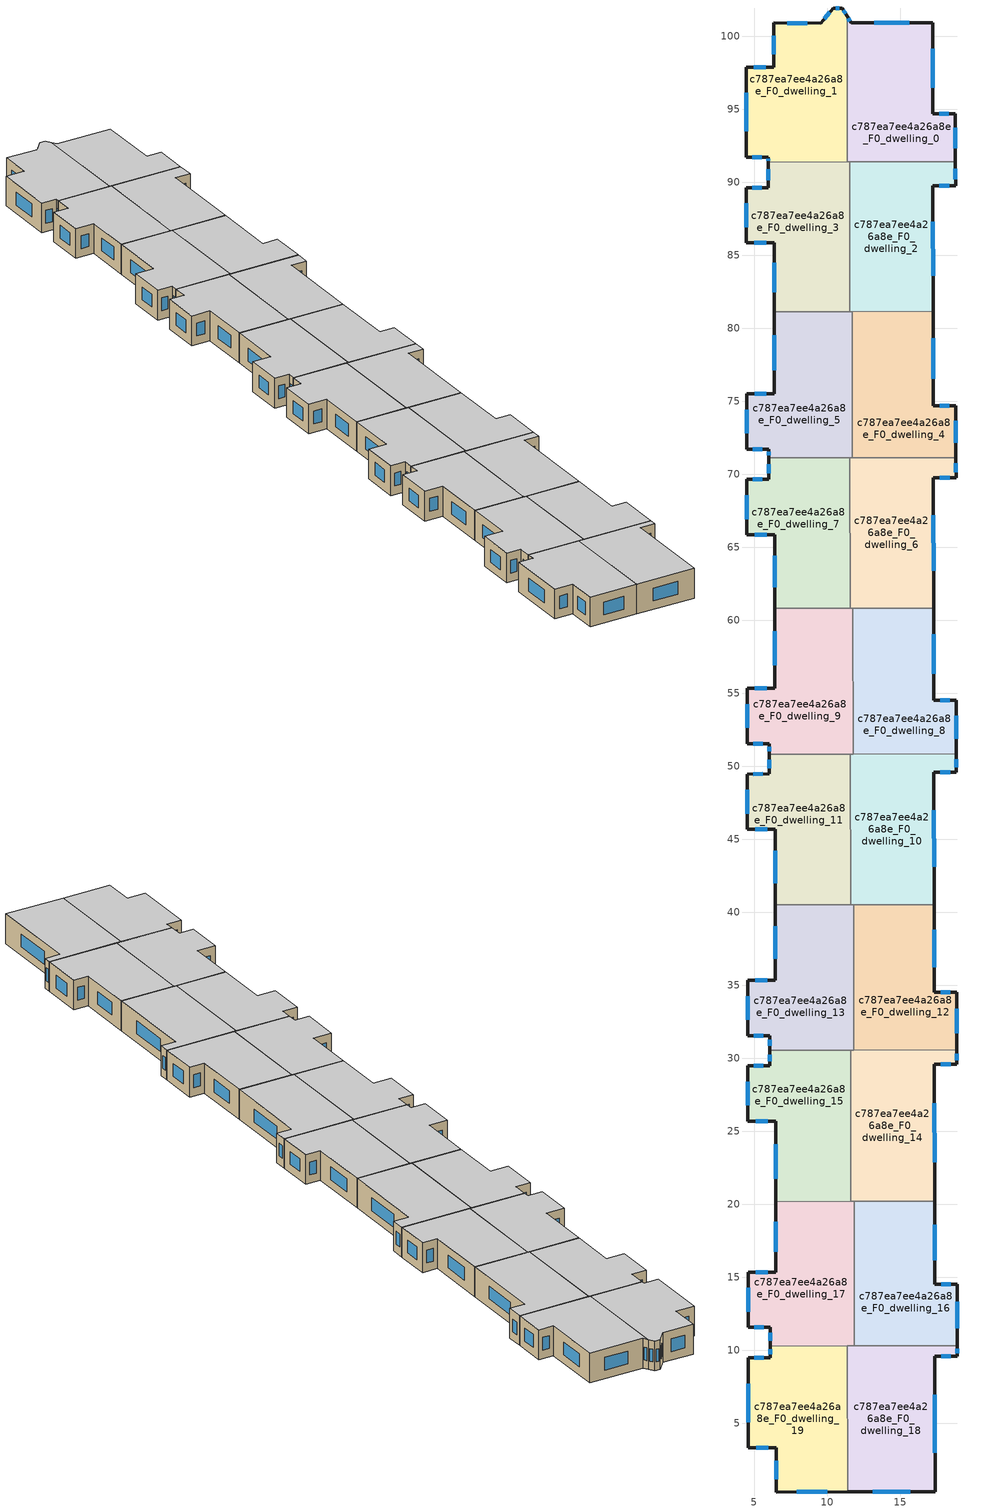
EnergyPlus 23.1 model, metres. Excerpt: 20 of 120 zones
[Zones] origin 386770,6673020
c787ea7ee4a26a8e_F0_dwelling_0
 floor ground (EU_floor_Construction): 17.23,100.93 17.24,94.68 18.79,94.68 18.8,91.4 11.39,91.39 11.37,101.36 11.64,100.92 z0
 wall outside (EU_wall_Construction): 18.8,91.4 18.79,94.68 17.24,94.68 17.23,100.93 11.64,100.92 11.37,101.36 z0:3
 wall to c787ea7ee4a26a8e_F0_dwelling_1 (EU_wall_Construction): 11.37,101.36 11.39,91.39 z0:3
 wall to c787ea7ee4a26a8e_F0_dwelling_2 (EU_wall_Construction): 11.54,91.39 18.8,91.4 z0:3
 wall to c787ea7ee4a26a8e_F0_dwelling_3 (EU_wall_Construction): 11.39,91.39 11.54,91.39 z0:3
 window (EU_Window_Construction): 17.24,96.47 17.24,99.14 / 18.35,94.68 17.69,94.68 / 18.8,92.34 18.79,93.74 / 11.56,101.04 11.45,101.24 / 15.63,100.93 13.24,100.92 z0.86:2.14
 ceiling to c787ea7ee4a26a8e_F1_dwelling_0 (EU_floor_Construction): 18.8,91.4 18.79,94.68 17.24,94.68 17.23,100.93 11.64,100.92 11.37,101.36 11.39,91.39 z3
c787ea7ee4a26a8e_F0_dwelling_1
 floor ground (EU_floor_Construction): 11.03,101.93 11.37,101.36 11.39,91.39 5.96,91.38 5.96,91.71 4.46,91.71 4.45,97.89 6.35,97.89 6.34,100.91 9.56,100.88 10.42,101.93 z0
 wall outside (EU_wall_Construction): 11.37,101.36 11.03,101.93 10.42,101.93 9.56,100.88 6.34,100.91 6.35,97.89 4.45,97.89 4.46,91.71 5.96,91.71 5.96,91.38 z0:3
 wall to c787ea7ee4a26a8e_F0_dwelling_3 (EU_wall_Construction): 5.96,91.38 11.39,91.39 z0:3
 window (EU_Window_Construction): 5.96,91.62 5.96,91.47 / 4.89,91.71 5.53,91.71 / 4.45,96.12 4.46,93.48 / 5.81,97.89 4.99,97.89 / 6.35,100.05 6.35,98.75 / 8.64,100.89 7.26,100.9 / 10.17,101.63 9.8,101.18 / 10.85,101.93 10.59,101.93 / 11.27,101.52 11.12,101.77 z0.86:2.14
 ceiling to c787ea7ee4a26a8e_F1_dwelling_1 (EU_floor_Construction): 11.39,91.39 11.37,101.36 11.03,101.93 10.42,101.93 9.56,100.88 6.34,100.91 6.35,97.89 4.45,97.89 4.46,91.71 5.96,91.71 5.96,91.38 z3
c787ea7ee4a26a8e_F0_dwelling_10
 floor ground (EU_floor_Construction): 18.86,50.83 18.87,49.58 17.32,49.57 17.33,40.51 11.61,40.5 11.59,50.82 11.78,50.82 z0
 wall outside (EU_wall_Construction): 17.33,40.51 17.32,49.57 18.87,49.58 18.86,50.83 z0:3
 wall to c787ea7ee4a26a8e_F0_dwelling_8 (EU_wall_Construction): 18.86,50.83 11.78,50.82 z0:3
 wall to c787ea7ee4a26a8e_F0_dwelling_11 (EU_wall_Construction): 11.59,50.82 11.61,40.5 z0:3
 wall to c787ea7ee4a26a8e_F0_dwelling_12 (EU_wall_Construction): 11.82,40.5 17.33,40.51 z0:3
 wall to c787ea7ee4a26a8e_F0_dwelling_9 (EU_wall_Construction): 11.78,50.82 11.59,50.82 z0:3
 wall to c787ea7ee4a26a8e_F0_dwelling_13 (EU_wall_Construction): 11.61,40.5 11.82,40.5 z0:3
 window (EU_Window_Construction): 18.87,49.93 18.87,50.47 / 17.76,49.57 18.42,49.57 / 17.33,43.1 17.32,46.98 z0.86:2.14
 ceiling to c787ea7ee4a26a8e_F1_dwelling_10 (EU_floor_Construction): 17.33,40.51 17.32,49.57 18.87,49.58 18.86,50.83 11.78,50.82 11.59,50.82 11.61,40.5 z3
c787ea7ee4a26a8e_F0_dwelling_11
 floor ground (EU_floor_Construction): 11.59,50.82 11.61,40.5 6.45,40.49 6.44,45.67 4.54,45.67 4.53,49.46 6.03,49.46 6.03,50.81 z0
 wall outside (EU_wall_Construction): 6.03,50.81 6.03,49.46 4.53,49.46 4.54,45.67 6.44,45.67 6.45,40.49 z0:3
 wall to c787ea7ee4a26a8e_F0_dwelling_9 (EU_wall_Construction): 11.59,50.82 6.03,50.81 z0:3
 wall to c787ea7ee4a26a8e_F0_dwelling_13 (EU_wall_Construction): 6.45,40.49 11.61,40.5 z0:3
 window (EU_Window_Construction): 4.53,48.38 4.54,46.75 / 5.6,49.46 4.96,49.46 / 6.03,50.43 6.03,49.85 / 6.44,44.19 6.44,41.97 / 5.08,45.67 5.89,45.67 z0.86:2.14
 ceiling to c787ea7ee4a26a8e_F1_dwelling_11 (EU_floor_Construction): 11.61,40.5 11.59,50.82 6.03,50.81 6.03,49.46 4.53,49.46 4.54,45.67 6.44,45.67 6.45,40.49 z3
c787ea7ee4a26a8e_F0_dwelling_12
 floor ground (EU_floor_Construction): 17.33,40.51 17.34,34.52 18.89,34.52 18.9,30.57 11.83,30.55 11.82,40.5 z0
 wall outside (EU_wall_Construction): 18.9,30.57 18.89,34.52 17.34,34.52 17.33,40.51 z0:3
 wall to c787ea7ee4a26a8e_F0_dwelling_13 (EU_wall_Construction): 11.82,40.5 11.83,30.55 z0:3
 wall to c787ea7ee4a26a8e_F0_dwelling_14 (EU_wall_Construction): 11.83,30.55 18.9,30.57 z0:3
 window (EU_Window_Construction): 18.45,34.52 17.78,34.52 / 18.9,31.7 18.89,33.39 / 17.34,36.23 17.33,38.8 z0.86:2.14
 ceiling to c787ea7ee4a26a8e_F1_dwelling_12 (EU_floor_Construction): 18.9,30.57 18.89,34.52 17.34,34.52 17.33,40.51 11.82,40.5 11.83,30.55 z3
c787ea7ee4a26a8e_F0_dwelling_13
 floor ground (EU_floor_Construction): 11.82,40.5 11.83,30.55 6.06,30.54 6.06,31.55 4.56,31.55 4.55,35.33 6.45,35.34 6.45,40.49 z0
 wall outside (EU_wall_Construction): 6.45,40.49 6.45,35.34 4.55,35.33 4.56,31.55 6.06,31.55 6.06,30.54 z0:3
 wall to c787ea7ee4a26a8e_F0_dwelling_15 (EU_wall_Construction): 6.06,30.54 11.61,30.55 z0:3
 wall to c787ea7ee4a26a8e_F0_dwelling_14 (EU_wall_Construction): 11.61,30.55 11.83,30.55 z0:3
 window (EU_Window_Construction): 6.06,31.26 6.06,30.83 / 4.99,31.55 5.63,31.55 / 4.56,34.25 4.56,32.63 / 5.91,35.34 5.1,35.34 / 6.45,39.02 6.45,36.81 z0.86:2.14
 ceiling to c787ea7ee4a26a8e_F1_dwelling_13 (EU_floor_Construction): 11.83,30.55 11.82,40.5 6.45,40.49 6.45,35.34 4.55,35.33 4.56,31.55 6.06,31.55 6.06,30.54 z3
c787ea7ee4a26a8e_F0_dwelling_14
 floor ground (EU_floor_Construction): 18.9,30.57 18.9,29.58 17.35,29.58 17.37,20.2 11.63,20.18 11.61,30.55 z0
 wall outside (EU_wall_Construction): 17.37,20.2 17.35,29.58 18.9,29.58 18.9,30.57 z0:3
 wall to c787ea7ee4a26a8e_F0_dwelling_15 (EU_wall_Construction): 11.61,30.55 11.63,20.18 z0:3
 wall to c787ea7ee4a26a8e_F0_dwelling_16 (EU_wall_Construction): 11.86,20.19 17.37,20.2 z0:3
 wall to c787ea7ee4a26a8e_F0_dwelling_17 (EU_wall_Construction): 11.63,20.18 11.86,20.19 z0:3
 window (EU_Window_Construction): 17.79,29.58 18.46,29.58 / 17.36,22.88 17.36,26.9 / 18.9,29.86 18.9,30.28 z0.86:2.14
 ceiling to c787ea7ee4a26a8e_F1_dwelling_14 (EU_floor_Construction): 17.37,20.2 17.35,29.58 18.9,29.58 18.9,30.57 11.61,30.55 11.63,20.18 z3
c787ea7ee4a26a8e_F0_dwelling_15
 floor ground (EU_floor_Construction): 11.61,30.55 11.63,20.18 6.48,20.18 6.47,25.68 4.57,25.68 4.56,29.47 6.06,29.47 6.06,30.54 z0
 wall outside (EU_wall_Construction): 6.06,30.54 6.06,29.47 4.56,29.47 4.57,25.68 6.47,25.68 6.48,20.18 z0:3
 wall to c787ea7ee4a26a8e_F0_dwelling_17 (EU_wall_Construction): 6.48,20.18 11.63,20.18 z0:3
 window (EU_Window_Construction): 4.57,28.38 4.57,26.76 / 5.64,29.47 4.99,29.47 / 6.06,30.24 6.06,29.78 / 6.47,24.11 6.48,21.75 / 5.11,25.68 5.93,25.68 z0.86:2.14
 ceiling to c787ea7ee4a26a8e_F1_dwelling_15 (EU_floor_Construction): 11.63,20.18 11.61,30.55 6.06,30.54 6.06,29.47 4.56,29.47 4.57,25.68 6.47,25.68 6.48,20.18 z3
c787ea7ee4a26a8e_F0_dwelling_16
 floor ground (EU_floor_Construction): 17.37,20.2 17.38,14.52 18.92,14.52 18.93,10.3 11.88,10.29 11.86,20.19 z0
 wall outside (EU_wall_Construction): 18.93,10.3 18.92,14.52 17.38,14.52 17.37,20.2 z0:3
 wall to c787ea7ee4a26a8e_F0_dwelling_17 (EU_wall_Construction): 11.86,20.19 11.88,10.29 z0:3
 wall to c787ea7ee4a26a8e_F0_dwelling_18 (EU_wall_Construction): 11.88,10.29 18.93,10.3 z0:3
 window (EU_Window_Construction): 18.48,14.52 17.82,14.52 / 18.93,11.51 18.93,13.32 / 17.37,16.14 17.37,18.57 z0.86:2.14
 ceiling to c787ea7ee4a26a8e_F1_dwelling_16 (EU_floor_Construction): 18.93,10.3 18.92,14.52 17.38,14.52 17.37,20.2 11.86,20.19 11.88,10.29 z3
c787ea7ee4a26a8e_F0_dwelling_17
 floor ground (EU_floor_Construction): 11.86,20.19 11.88,10.29 6.09,10.28 6.09,11.55 4.59,11.55 4.59,15.34 6.49,15.34 6.48,20.18 z0
 wall outside (EU_wall_Construction): 6.48,20.18 6.49,15.34 4.59,15.34 4.59,11.55 6.09,11.55 6.09,10.28 z0:3
 wall to c787ea7ee4a26a8e_F0_dwelling_19 (EU_wall_Construction): 6.09,10.28 11.39,10.29 z0:3
 wall to c787ea7ee4a26a8e_F0_dwelling_18 (EU_wall_Construction): 11.39,10.29 11.88,10.29 z0:3
 window (EU_Window_Construction): 6.09,11.19 6.09,10.64 / 5.02,11.55 5.66,11.55 / 4.59,14.26 4.59,12.63 / 5.94,15.34 5.13,15.34 / 6.48,18.8 6.48,16.72 z0.86:2.14
 ceiling to c787ea7ee4a26a8e_F1_dwelling_17 (EU_floor_Construction): 11.88,10.29 11.86,20.19 6.48,20.18 6.49,15.34 4.59,15.34 4.59,11.55 6.09,11.55 6.09,10.28 z3
c787ea7ee4a26a8e_F0_dwelling_18
 floor ground (EU_floor_Construction): 18.93,10.3 18.93,9.58 17.38,9.58 17.4,0.29 11.41,0.29 11.39,10.29 z0
 wall outside (EU_wall_Construction): 11.41,0.29 17.4,0.29 17.38,9.58 18.93,9.58 18.93,10.3 z0:3
 wall to c787ea7ee4a26a8e_F0_dwelling_19 (EU_wall_Construction): 11.39,10.29 11.41,0.29 z0:3
 window (EU_Window_Construction): 17.83,9.58 18.49,9.58 / 17.39,2.95 17.39,6.93 / 13.12,0.29 15.69,0.29 / 18.93,9.79 18.93,10.09 z0.86:2.14
 ceiling to c787ea7ee4a26a8e_F1_dwelling_18 (EU_floor_Construction): 17.4,0.29 17.38,9.58 18.93,9.58 18.93,10.3 11.39,10.29 11.41,0.29 z3
c787ea7ee4a26a8e_F0_dwelling_19
 floor ground (EU_floor_Construction): 11.39,10.29 11.41,0.29 6.51,0.28 6.51,3.3 4.61,3.29 4.6,9.47 6.1,9.47 6.09,10.28 z0
 wall outside (EU_wall_Construction): 6.09,10.28 6.1,9.47 4.6,9.47 4.61,3.29 6.51,3.3 6.51,0.28 11.41,0.29 z0:3
 window (EU_Window_Construction): 4.6,7.71 4.6,5.06 / 5.67,9.47 5.03,9.47 / 6.1,10.05 6.1,9.7 / 7.91,0.28 10.01,0.28 / 6.51,2.43 6.51,1.14 / 5.15,3.29 5.96,3.3 z0.86:2.14
 ceiling to c787ea7ee4a26a8e_F1_dwelling_19 (EU_floor_Construction): 11.41,0.29 11.39,10.29 6.09,10.28 6.1,9.47 4.6,9.47 4.61,3.29 6.51,3.3 6.51,0.28 z3
c787ea7ee4a26a8e_F0_dwelling_2
 floor ground (EU_floor_Construction): 18.8,91.4 18.8,89.74 17.25,89.74 17.27,81.15 11.56,81.14 11.54,91.39 z0
 wall outside (EU_wall_Construction): 17.27,81.15 17.25,89.74 18.8,89.74 18.8,91.4 z0:3
 wall to c787ea7ee4a26a8e_F0_dwelling_3 (EU_wall_Construction): 11.54,91.39 11.56,81.14 z0:3
 wall to c787ea7ee4a26a8e_F0_dwelling_4 (EU_wall_Construction): 11.73,81.14 17.27,81.15 z0:3
 wall to c787ea7ee4a26a8e_F0_dwelling_5 (EU_wall_Construction): 11.56,81.14 11.73,81.14 z0:3
 window (EU_Window_Construction): 17.69,89.74 18.36,89.74 / 17.26,83.6 17.26,87.29 / 18.8,90.22 18.8,90.93 z0.86:2.14
 ceiling to c787ea7ee4a26a8e_F1_dwelling_2 (EU_floor_Construction): 17.27,81.15 17.25,89.74 18.8,89.74 18.8,91.4 11.54,91.39 11.56,81.14 z3
c787ea7ee4a26a8e_F0_dwelling_3
 floor ground (EU_floor_Construction): 11.54,91.39 11.56,81.14 6.38,81.13 6.37,85.84 4.47,85.84 4.46,89.63 5.96,89.63 5.96,91.38 z0
 wall outside (EU_wall_Construction): 5.96,91.38 5.96,89.63 4.46,89.63 4.47,85.84 6.37,85.84 6.38,81.13 z0:3
 wall to c787ea7ee4a26a8e_F0_dwelling_5 (EU_wall_Construction): 6.38,81.13 11.56,81.14 z0:3
 window (EU_Window_Construction): 4.47,88.55 4.47,86.92 / 5.54,89.63 4.89,89.63 / 5.96,90.88 5.96,90.13 / 6.37,84.5 6.38,82.48 / 5.01,85.84 5.83,85.84 z0.86:2.14
 ceiling to c787ea7ee4a26a8e_F1_dwelling_3 (EU_floor_Construction): 11.56,81.14 11.54,91.39 5.96,91.38 5.96,89.63 4.46,89.63 4.47,85.84 6.37,85.84 6.38,81.13 z3
c787ea7ee4a26a8e_F0_dwelling_4
 floor ground (EU_floor_Construction): 17.27,81.15 17.28,74.69 18.83,74.69 18.83,71.13 11.74,71.12 11.72,81.14 z0
 wall outside (EU_wall_Construction): 18.83,71.13 18.83,74.69 17.28,74.69 17.27,81.15 z0:3
 wall to c787ea7ee4a26a8e_F0_dwelling_5 (EU_wall_Construction): 11.72,81.14 11.74,71.12 z0:3
 wall to c787ea7ee4a26a8e_F0_dwelling_6 (EU_wall_Construction): 11.74,71.12 18.83,71.13 z0:3
 window (EU_Window_Construction): 17.27,76.53 17.27,79.3 / 18.38,74.69 17.72,74.69 / 18.83,72.15 18.83,73.67 z0.86:2.14
 ceiling to c787ea7ee4a26a8e_F1_dwelling_4 (EU_floor_Construction): 18.83,71.13 18.83,74.69 17.28,74.69 17.27,81.15 11.72,81.14 11.74,71.12 z3
c787ea7ee4a26a8e_F0_dwelling_5
 floor ground (EU_floor_Construction): 11.72,81.14 11.74,71.12 5.99,71.11 5.99,71.72 4.49,71.71 4.49,75.5 6.39,75.51 6.38,81.13 z0
 wall outside (EU_wall_Construction): 6.38,81.13 6.39,75.51 4.49,75.5 4.49,71.71 5.99,71.72 5.99,71.11 z0:3
 wall to c787ea7ee4a26a8e_F0_dwelling_7 (EU_wall_Construction): 5.99,71.11 11.56,71.12 z0:3
 wall to c787ea7ee4a26a8e_F0_dwelling_6 (EU_wall_Construction): 11.56,71.12 11.74,71.12 z0:3
 window (EU_Window_Construction): 4.92,71.72 5.57,71.72 / 4.49,74.42 4.49,72.8 / 5.84,75.51 5.03,75.51 / 6.38,79.52 6.38,77.11 / 5.99,71.54 5.99,71.28 z0.86:2.14
 ceiling to c787ea7ee4a26a8e_F1_dwelling_5 (EU_floor_Construction): 11.74,71.12 11.72,81.14 6.38,81.13 6.39,75.51 4.49,75.5 4.49,71.71 5.99,71.72 5.99,71.11 z3
c787ea7ee4a26a8e_F0_dwelling_6
 floor ground (EU_floor_Construction): 18.83,71.13 18.83,69.75 17.28,69.75 17.3,60.83 11.58,60.82 11.56,71.12 z0
 wall outside (EU_wall_Construction): 17.3,60.83 17.28,69.75 18.83,69.75 18.83,71.13 z0:3
 wall to c787ea7ee4a26a8e_F0_dwelling_7 (EU_wall_Construction): 11.56,71.12 11.58,60.82 z0:3
 wall to c787ea7ee4a26a8e_F0_dwelling_8 (EU_wall_Construction): 11.76,60.82 17.3,60.83 z0:3
 wall to c787ea7ee4a26a8e_F0_dwelling_9 (EU_wall_Construction): 11.58,60.82 11.76,60.82 z0:3
 window (EU_Window_Construction): 17.73,69.75 18.39,69.75 / 17.29,63.38 17.29,67.2 / 18.83,70.14 18.83,70.74 z0.86:2.14
 ceiling to c787ea7ee4a26a8e_F1_dwelling_6 (EU_floor_Construction): 17.3,60.83 17.28,69.75 18.83,69.75 18.83,71.13 11.56,71.12 11.58,60.82 z3
c787ea7ee4a26a8e_F0_dwelling_7
 floor ground (EU_floor_Construction): 11.56,71.12 11.58,60.82 6.41,60.81 6.4,65.85 4.5,65.85 4.5,69.64 6,69.64 5.99,71.11 z0
 wall outside (EU_wall_Construction): 5.99,71.11 6,69.64 4.5,69.64 4.5,65.85 6.4,65.85 6.41,60.81 z0:3
 wall to c787ea7ee4a26a8e_F0_dwelling_9 (EU_wall_Construction): 6.41,60.81 11.58,60.82 z0:3
 window (EU_Window_Construction): 4.5,68.55 4.5,66.93 / 5.57,69.64 4.93,69.64 / 6,70.69 6,70.06 / 6.41,64.41 6.41,62.25 / 5.05,65.85 5.86,65.85 z0.86:2.14
 ceiling to c787ea7ee4a26a8e_F1_dwelling_7 (EU_floor_Construction): 11.58,60.82 11.56,71.12 5.99,71.11 6,69.64 4.5,69.64 4.5,65.85 6.4,65.85 6.41,60.81 z3
c787ea7ee4a26a8e_F0_dwelling_8
 floor ground (EU_floor_Construction): 17.3,60.83 17.31,54.51 18.86,54.51 18.86,50.83 11.78,50.82 11.77,60.82 z0
 wall outside (EU_wall_Construction): 18.86,50.83 18.86,54.51 17.31,54.51 17.3,60.83 z0:3
 wall to c787ea7ee4a26a8e_F0_dwelling_9 (EU_wall_Construction): 11.77,60.82 11.78,50.82 z0:3
 window (EU_Window_Construction): 18.42,54.51 17.75,54.51 / 18.86,51.89 18.86,53.46 / 17.31,56.32 17.3,59.02 z0.86:2.14
 ceiling to c787ea7ee4a26a8e_F1_dwelling_8 (EU_floor_Construction): 18.86,50.83 18.86,54.51 17.31,54.51 17.3,60.83 11.77,60.82 11.78,50.82 z3
c787ea7ee4a26a8e_F0_dwelling_9
 floor ground (EU_floor_Construction): 11.77,60.82 11.78,50.82 6.03,50.81 6.03,51.54 4.53,51.54 4.52,55.33 6.42,55.33 6.41,60.81 z0
 wall outside (EU_wall_Construction): 6.41,60.81 6.42,55.33 4.52,55.33 4.53,51.54 6.03,51.54 6.03,50.81 z0:3
 window (EU_Window_Construction): 6.03,51.33 6.03,51.02 / 4.96,51.54 5.6,51.54 / 4.52,54.25 4.53,52.62 / 5.88,55.33 5.06,55.33 / 6.41,59.25 6.42,56.9 z0.86:2.14
 ceiling to c787ea7ee4a26a8e_F1_dwelling_9 (EU_floor_Construction): 11.78,50.82 11.77,60.82 6.41,60.81 6.42,55.33 4.52,55.33 4.53,51.54 6.03,51.54 6.03,50.81 z3
[Building]
EU S2 Campaign: North Axis=0; Terrain=City; Solar Distribution=FullExterior
[Site:Location]
Helsinki-Vantaa.AP: Latitude=60.317; Longitude=24.963; Time Zone=2; Elevation=54.6
[SizingPeriod:WeatherFileDays]
AnnualSizingPeriod: Begin Month=1; Begin Day of Month=1; End Month=12; End Day of Month=31; Day of Week for Start Day=Monday; Use Weather File Daylight Saving Period=No; Use Weather File Rain and Snow Indicators=No
[MATERIAL]
EU_InternalMass_Material: Roughness=MediumRough; Thickness=0.1; Conductivity=1; Density=1800; Specific Heat=900; Thermal Absorptance=0.9; Solar Absorptance=0.7; Visible Absorptance=0.7
[MATERIAL:NOMASS] Roughness=MediumRough; Thermal Absorptance=0.9; Solar Absorptance=0.7; Visible Absorptance=0.7
Name | Thermal Resistance
EU_wall_NoMass | 2.29768
EU_floor_NoMass | 2.06791
[WINDOWMATERIAL:SIMPLEGLAZINGSYSTEM]
EU_Window_SimpleGlazing: UFactor=2.12775; Solar Heat Gain Coefficient=0.7; Visible Transmittance=0.7
[CONSTRUCTION]
EU_wall_Construction: EU_wall_NoMass
EU_floor_Construction: EU_floor_NoMass
EU_Window_Construction: EU_Window_SimpleGlazing
EU_InternalMass_Construction: EU_InternalMass_Material
[ZONE] Type=1; Multiplier=1; Ceiling Height=autocalculate; Floor Area=autocalculate; Part of Total Floor Area=Yes
Name | Volume
c787ea7ee4a26a8e_F0_dwelling_0; c787ea7ee4a26a8e_F0_dwelling_18; c787ea7ee4a26a8e_F0_dwelling_5 | 183.059
c787ea7ee4a26a8e_F0_dwelling_1 | 183.047
c787ea7ee4a26a8e_F0_dwelling_10 | 183.073
c787ea7ee4a26a8e_F0_dwelling_11 | 183.042
c787ea7ee4a26a8e_F0_dwelling_12 | 183.049
c787ea7ee4a26a8e_F0_dwelling_13 | 183.056
c787ea7ee4a26a8e_F0_dwelling_14 | 183.06
c787ea7ee4a26a8e_F0_dwelling_15 | 183.078
c787ea7ee4a26a8e_F0_dwelling_16 | 183.072
c787ea7ee4a26a8e_F0_dwelling_17; c787ea7ee4a26a8e_F0_dwelling_6; c787ea7ee4a26a8e_F0_dwelling_7 | 183.051
c787ea7ee4a26a8e_F0_dwelling_19 | 183.057
c787ea7ee4a26a8e_F0_dwelling_2 | 183.034
c787ea7ee4a26a8e_F0_dwelling_3 | 183.075
c787ea7ee4a26a8e_F0_dwelling_4 | 183.066
c787ea7ee4a26a8e_F0_dwelling_8 | 183.086
c787ea7ee4a26a8e_F0_dwelling_9 | 183.045
[INTERNALMASS] Construction=EU_InternalMass_Construction
Name | Zone or ZoneList | Surface Area
c787ea7ee4a26a8e_F0_dwelling_0_EU_InternalMass | c787ea7ee4a26a8e_F0_dwelling_0 | 61.02
c787ea7ee4a26a8e_F0_dwelling_1_EU_InternalMass | c787ea7ee4a26a8e_F0_dwelling_1 | 61.0171
c787ea7ee4a26a8e_F0_dwelling_2_EU_InternalMass | c787ea7ee4a26a8e_F0_dwelling_2 | 61.0112
c787ea7ee4a26a8e_F0_dwelling_3_EU_InternalMass | c787ea7ee4a26a8e_F0_dwelling_3 | 61.0241
c787ea7ee4a26a8e_F0_dwelling_4_EU_InternalMass | c787ea7ee4a26a8e_F0_dwelling_4 | 61.0234
c787ea7ee4a26a8e_F0_dwelling_5_EU_InternalMass | c787ea7ee4a26a8e_F0_dwelling_5 | 61.0189
c787ea7ee4a26a8e_F0_dwelling_6_EU_InternalMass | c787ea7ee4a26a8e_F0_dwelling_6 | 61.0182
c787ea7ee4a26a8e_F0_dwelling_7_EU_InternalMass | c787ea7ee4a26a8e_F0_dwelling_7 | 61.0166
c787ea7ee4a26a8e_F0_dwelling_8_EU_InternalMass | c787ea7ee4a26a8e_F0_dwelling_8 | 61.0287
c787ea7ee4a26a8e_F0_dwelling_9_EU_InternalMass | c787ea7ee4a26a8e_F0_dwelling_9 | 61.0157
c787ea7ee4a26a8e_F0_dwelling_10_EU_InternalMass | c787ea7ee4a26a8e_F0_dwelling_10 | 61.0269
c787ea7ee4a26a8e_F0_dwelling_11_EU_InternalMass | c787ea7ee4a26a8e_F0_dwelling_11 | 61.0147
c787ea7ee4a26a8e_F0_dwelling_12_EU_InternalMass | c787ea7ee4a26a8e_F0_dwelling_12 | 61.0157
c787ea7ee4a26a8e_F0_dwelling_13_EU_InternalMass | c787ea7ee4a26a8e_F0_dwelling_13 | 61.0181
c787ea7ee4a26a8e_F0_dwelling_14_EU_InternalMass | c787ea7ee4a26a8e_F0_dwelling_14 | 61.0177
c787ea7ee4a26a8e_F0_dwelling_15_EU_InternalMass | c787ea7ee4a26a8e_F0_dwelling_15 | 61.0261
c787ea7ee4a26a8e_F0_dwelling_16_EU_InternalMass | c787ea7ee4a26a8e_F0_dwelling_16 | 61.0246
c787ea7ee4a26a8e_F0_dwelling_17_EU_InternalMass | c787ea7ee4a26a8e_F0_dwelling_17 | 61.0175
c787ea7ee4a26a8e_F0_dwelling_18_EU_InternalMass | c787ea7ee4a26a8e_F0_dwelling_18 | 61.0214
c787ea7ee4a26a8e_F0_dwelling_19_EU_InternalMass | c787ea7ee4a26a8e_F0_dwelling_19 | 61.0203
[OTHEREQUIPMENT] Fuel Type=Electricity; Design Level Calculation Method=Watts/Area; Power per Zone Floor Area=1; Fraction Latent=0; Fraction Radiant=0; Fraction Lost=0; Carbon Dioxide Generation Rate=0; EndUse Subcategory=EU_Step8_InternalGains
Name | Zone or ZoneList or Space or SpaceList | Schedule
EU_Step8_InternalGain_c787ea7ee4a26a8e_F0_dwelling_0_f000 | c787ea7ee4a26a8e_F0_dwelling_0 | EU_Step8_GainSchedule_c787ea7ee4a26a8e_F0_dwelling_0_f000
EU_Step8_InternalGain_c787ea7ee4a26a8e_F0_dwelling_1_f000 | c787ea7ee4a26a8e_F0_dwelling_1 | EU_Step8_GainSchedule_c787ea7ee4a26a8e_F0_dwelling_1_f000
EU_Step8_InternalGain_c787ea7ee4a26a8e_F0_dwelling_2_f000 | c787ea7ee4a26a8e_F0_dwelling_2 | EU_Step8_GainSchedule_c787ea7ee4a26a8e_F0_dwelling_2_f000
EU_Step8_InternalGain_c787ea7ee4a26a8e_F0_dwelling_3_f000 | c787ea7ee4a26a8e_F0_dwelling_3 | EU_Step8_GainSchedule_c787ea7ee4a26a8e_F0_dwelling_3_f000
EU_Step8_InternalGain_c787ea7ee4a26a8e_F0_dwelling_4_f000 | c787ea7ee4a26a8e_F0_dwelling_4 | EU_Step8_GainSchedule_c787ea7ee4a26a8e_F0_dwelling_4_f000
EU_Step8_InternalGain_c787ea7ee4a26a8e_F0_dwelling_5_f000 | c787ea7ee4a26a8e_F0_dwelling_5 | EU_Step8_GainSchedule_c787ea7ee4a26a8e_F0_dwelling_5_f000
EU_Step8_InternalGain_c787ea7ee4a26a8e_F0_dwelling_6_f000 | c787ea7ee4a26a8e_F0_dwelling_6 | EU_Step8_GainSchedule_c787ea7ee4a26a8e_F0_dwelling_6_f000
EU_Step8_InternalGain_c787ea7ee4a26a8e_F0_dwelling_7_f000 | c787ea7ee4a26a8e_F0_dwelling_7 | EU_Step8_GainSchedule_c787ea7ee4a26a8e_F0_dwelling_7_f000
EU_Step8_InternalGain_c787ea7ee4a26a8e_F0_dwelling_8_f000 | c787ea7ee4a26a8e_F0_dwelling_8 | EU_Step8_GainSchedule_c787ea7ee4a26a8e_F0_dwelling_8_f000
EU_Step8_InternalGain_c787ea7ee4a26a8e_F0_dwelling_9_f000 | c787ea7ee4a26a8e_F0_dwelling_9 | EU_Step8_GainSchedule_c787ea7ee4a26a8e_F0_dwelling_9_f000
EU_Step8_InternalGain_c787ea7ee4a26a8e_F0_dwelling_10_f000 | c787ea7ee4a26a8e_F0_dwelling_10 | EU_Step8_GainSchedule_c787ea7ee4a26a8e_F0_dwelling_10_f000
EU_Step8_InternalGain_c787ea7ee4a26a8e_F0_dwelling_11_f000 | c787ea7ee4a26a8e_F0_dwelling_11 | EU_Step8_GainSchedule_c787ea7ee4a26a8e_F0_dwelling_11_f000
EU_Step8_InternalGain_c787ea7ee4a26a8e_F0_dwelling_12_f000 | c787ea7ee4a26a8e_F0_dwelling_12 | EU_Step8_GainSchedule_c787ea7ee4a26a8e_F0_dwelling_12_f000
EU_Step8_InternalGain_c787ea7ee4a26a8e_F0_dwelling_13_f000 | c787ea7ee4a26a8e_F0_dwelling_13 | EU_Step8_GainSchedule_c787ea7ee4a26a8e_F0_dwelling_13_f000
EU_Step8_InternalGain_c787ea7ee4a26a8e_F0_dwelling_14_f000 | c787ea7ee4a26a8e_F0_dwelling_14 | EU_Step8_GainSchedule_c787ea7ee4a26a8e_F0_dwelling_14_f000
EU_Step8_InternalGain_c787ea7ee4a26a8e_F0_dwelling_15_f000 | c787ea7ee4a26a8e_F0_dwelling_15 | EU_Step8_GainSchedule_c787ea7ee4a26a8e_F0_dwelling_15_f000
EU_Step8_InternalGain_c787ea7ee4a26a8e_F0_dwelling_16_f000 | c787ea7ee4a26a8e_F0_dwelling_16 | EU_Step8_GainSchedule_c787ea7ee4a26a8e_F0_dwelling_16_f000
EU_Step8_InternalGain_c787ea7ee4a26a8e_F0_dwelling_17_f000 | c787ea7ee4a26a8e_F0_dwelling_17 | EU_Step8_GainSchedule_c787ea7ee4a26a8e_F0_dwelling_17_f000
EU_Step8_InternalGain_c787ea7ee4a26a8e_F0_dwelling_18_f000 | c787ea7ee4a26a8e_F0_dwelling_18 | EU_Step8_GainSchedule_c787ea7ee4a26a8e_F0_dwelling_18_f000
EU_Step8_InternalGain_c787ea7ee4a26a8e_F0_dwelling_19_f000 | c787ea7ee4a26a8e_F0_dwelling_19 | EU_Step8_GainSchedule_c787ea7ee4a26a8e_F0_dwelling_19_f000
[ZONEVENTILATION:DESIGNFLOWRATE] Schedule=EU_AlwaysOn; Design Flow Rate Calculation Method=AirChanges/Hour; Air Changes per Hour=0.580295; Ventilation Type=Natural; Fan Pressure Rise=0; Fan Total Efficiency=1; Constant Term Coefficient=1; Temperature Term Coefficient=0; Velocity Term Coefficient=0; Velocity Squared Term Coefficient=0; Minimum Indoor Temperature=-100; Maximum Indoor Temperature=100; Delta Temperature=-100; Minimum Outdoor Temperature=-100; Maximum Outdoor Temperature=100; Maximum Wind Speed=40
Name | Zone or ZoneList or Space or SpaceList
EU_ConstantAir_c787ea7ee4a26a8e_F0_dwelling_0 | c787ea7ee4a26a8e_F0_dwelling_0
EU_ConstantAir_c787ea7ee4a26a8e_F0_dwelling_1 | c787ea7ee4a26a8e_F0_dwelling_1
EU_ConstantAir_c787ea7ee4a26a8e_F0_dwelling_2 | c787ea7ee4a26a8e_F0_dwelling_2
EU_ConstantAir_c787ea7ee4a26a8e_F0_dwelling_3 | c787ea7ee4a26a8e_F0_dwelling_3
EU_ConstantAir_c787ea7ee4a26a8e_F0_dwelling_4 | c787ea7ee4a26a8e_F0_dwelling_4
EU_ConstantAir_c787ea7ee4a26a8e_F0_dwelling_5 | c787ea7ee4a26a8e_F0_dwelling_5
EU_ConstantAir_c787ea7ee4a26a8e_F0_dwelling_6 | c787ea7ee4a26a8e_F0_dwelling_6
EU_ConstantAir_c787ea7ee4a26a8e_F0_dwelling_7 | c787ea7ee4a26a8e_F0_dwelling_7
EU_ConstantAir_c787ea7ee4a26a8e_F0_dwelling_8 | c787ea7ee4a26a8e_F0_dwelling_8
EU_ConstantAir_c787ea7ee4a26a8e_F0_dwelling_9 | c787ea7ee4a26a8e_F0_dwelling_9
EU_ConstantAir_c787ea7ee4a26a8e_F0_dwelling_10 | c787ea7ee4a26a8e_F0_dwelling_10
EU_ConstantAir_c787ea7ee4a26a8e_F0_dwelling_11 | c787ea7ee4a26a8e_F0_dwelling_11
EU_ConstantAir_c787ea7ee4a26a8e_F0_dwelling_12 | c787ea7ee4a26a8e_F0_dwelling_12
EU_ConstantAir_c787ea7ee4a26a8e_F0_dwelling_13 | c787ea7ee4a26a8e_F0_dwelling_13
EU_ConstantAir_c787ea7ee4a26a8e_F0_dwelling_14 | c787ea7ee4a26a8e_F0_dwelling_14
EU_ConstantAir_c787ea7ee4a26a8e_F0_dwelling_15 | c787ea7ee4a26a8e_F0_dwelling_15
EU_ConstantAir_c787ea7ee4a26a8e_F0_dwelling_16 | c787ea7ee4a26a8e_F0_dwelling_16
EU_ConstantAir_c787ea7ee4a26a8e_F0_dwelling_17 | c787ea7ee4a26a8e_F0_dwelling_17
EU_ConstantAir_c787ea7ee4a26a8e_F0_dwelling_18 | c787ea7ee4a26a8e_F0_dwelling_18
EU_ConstantAir_c787ea7ee4a26a8e_F0_dwelling_19 | c787ea7ee4a26a8e_F0_dwelling_19
[HVACTEMPLATE:THERMOSTAT] Constant Heating Setpoint=20; Constant Cooling Setpoint=50
EU_HeatOnly_c787ea7ee4a26a8e_F0_dwelling_0; EU_HeatOnly_c787ea7ee4a26a8e_F0_dwelling_1; EU_HeatOnly_c787ea7ee4a26a8e_F0_dwelling_2; EU_HeatOnly_c787ea7ee4a26a8e_F0_dwelling_3; EU_HeatOnly_c787ea7ee4a26a8e_F0_dwelling_4; EU_HeatOnly_c787ea7ee4a26a8e_F0_dwelling_5; EU_HeatOnly_c787ea7ee4a26a8e_F0_dwelling_6; EU_HeatOnly_c787ea7ee4a26a8e_F0_dwelling_7; EU_HeatOnly_c787ea7ee4a26a8e_F0_dwelling_8; EU_HeatOnly_c787ea7ee4a26a8e_F0_dwelling_9; EU_HeatOnly_c787ea7ee4a26a8e_F0_dwelling_10; EU_HeatOnly_c787ea7ee4a26a8e_F0_dwelling_11; EU_HeatOnly_c787ea7ee4a26a8e_F0_dwelling_12; EU_HeatOnly_c787ea7ee4a26a8e_F0_dwelling_13; EU_HeatOnly_c787ea7ee4a26a8e_F0_dwelling_14; EU_HeatOnly_c787ea7ee4a26a8e_F0_dwelling_15; EU_HeatOnly_c787ea7ee4a26a8e_F0_dwelling_16; EU_HeatOnly_c787ea7ee4a26a8e_F0_dwelling_17; EU_HeatOnly_c787ea7ee4a26a8e_F0_dwelling_18; EU_HeatOnly_c787ea7ee4a26a8e_F0_dwelling_19; EU_HeatOnly_c787ea7ee4a26a8e_F1_dwelling_0; EU_HeatOnly_c787ea7ee4a26a8e_F1_dwelling_1; EU_HeatOnly_c787ea7ee4a26a8e_F1_dwelling_2; EU_HeatOnly_c787ea7ee4a26a8e_F1_dwelling_3; EU_HeatOnly_c787ea7ee4a26a8e_F1_dwelling_4; EU_HeatOnly_c787ea7ee4a26a8e_F1_dwelling_5; EU_HeatOnly_c787ea7ee4a26a8e_F1_dwelling_6; EU_HeatOnly_c787ea7ee4a26a8e_F1_dwelling_7; EU_HeatOnly_c787ea7ee4a26a8e_F1_dwelling_8; EU_HeatOnly_c787ea7ee4a26a8e_F1_dwelling_9; EU_HeatOnly_c787ea7ee4a26a8e_F1_dwelling_10; EU_HeatOnly_c787ea7ee4a26a8e_F1_dwelling_11; EU_HeatOnly_c787ea7ee4a26a8e_F1_dwelling_12; EU_HeatOnly_c787ea7ee4a26a8e_F1_dwelling_13; EU_HeatOnly_c787ea7ee4a26a8e_F1_dwelling_14; EU_HeatOnly_c787ea7ee4a26a8e_F1_dwelling_15; EU_HeatOnly_c787ea7ee4a26a8e_F1_dwelling_16; EU_HeatOnly_c787ea7ee4a26a8e_F1_dwelling_17; EU_HeatOnly_c787ea7ee4a26a8e_F1_dwelling_18; EU_HeatOnly_c787ea7ee4a26a8e_F1_dwelling_19; EU_HeatOnly_c787ea7ee4a26a8e_F2_dwelling_0; EU_HeatOnly_c787ea7ee4a26a8e_F2_dwelling_1; EU_HeatOnly_c787ea7ee4a26a8e_F2_dwelling_2; EU_HeatOnly_c787ea7ee4a26a8e_F2_dwelling_3; EU_HeatOnly_c787ea7ee4a26a8e_F2_dwelling_4; EU_HeatOnly_c787ea7ee4a26a8e_F2_dwelling_5; EU_HeatOnly_c787ea7ee4a26a8e_F2_dwelling_6; EU_HeatOnly_c787ea7ee4a26a8e_F2_dwelling_7; EU_HeatOnly_c787ea7ee4a26a8e_F2_dwelling_8; EU_HeatOnly_c787ea7ee4a26a8e_F2_dwelling_9; EU_HeatOnly_c787ea7ee4a26a8e_F2_dwelling_10; EU_HeatOnly_c787ea7ee4a26a8e_F2_dwelling_11; EU_HeatOnly_c787ea7ee4a26a8e_F2_dwelling_12; EU_HeatOnly_c787ea7ee4a26a8e_F2_dwelling_13; EU_HeatOnly_c787ea7ee4a26a8e_F2_dwelling_14; EU_HeatOnly_c787ea7ee4a26a8e_F2_dwelling_15; EU_HeatOnly_c787ea7ee4a26a8e_F2_dwelling_16; EU_HeatOnly_c787ea7ee4a26a8e_F2_dwelling_17; EU_HeatOnly_c787ea7ee4a26a8e_F2_dwelling_18; EU_HeatOnly_c787ea7ee4a26a8e_F2_dwelling_19; EU_HeatOnly_c787ea7ee4a26a8e_F3_dwelling_0; EU_HeatOnly_c787ea7ee4a26a8e_F3_dwelling_1; EU_HeatOnly_c787ea7ee4a26a8e_F3_dwelling_2; EU_HeatOnly_c787ea7ee4a26a8e_F3_dwelling_3; EU_HeatOnly_c787ea7ee4a26a8e_F3_dwelling_4; EU_HeatOnly_c787ea7ee4a26a8e_F3_dwelling_5; EU_HeatOnly_c787ea7ee4a26a8e_F3_dwelling_6; EU_HeatOnly_c787ea7ee4a26a8e_F3_dwelling_7; EU_HeatOnly_c787ea7ee4a26a8e_F3_dwelling_8; EU_HeatOnly_c787ea7ee4a26a8e_F3_dwelling_9; EU_HeatOnly_c787ea7ee4a26a8e_F3_dwelling_10; EU_HeatOnly_c787ea7ee4a26a8e_F3_dwelling_11; EU_HeatOnly_c787ea7ee4a26a8e_F3_dwelling_12; EU_HeatOnly_c787ea7ee4a26a8e_F3_dwelling_13; EU_HeatOnly_c787ea7ee4a26a8e_F3_dwelling_14; EU_HeatOnly_c787ea7ee4a26a8e_F3_dwelling_15; EU_HeatOnly_c787ea7ee4a26a8e_F3_dwelling_16; EU_HeatOnly_c787ea7ee4a26a8e_F3_dwelling_17; EU_HeatOnly_c787ea7ee4a26a8e_F3_dwelling_18; EU_HeatOnly_c787ea7ee4a26a8e_F3_dwelling_19; EU_HeatOnly_c787ea7ee4a26a8e_F4_dwelling_0; EU_HeatOnly_c787ea7ee4a26a8e_F4_dwelling_1; EU_HeatOnly_c787ea7ee4a26a8e_F4_dwelling_2; EU_HeatOnly_c787ea7ee4a26a8e_F4_dwelling_3; EU_HeatOnly_c787ea7ee4a26a8e_F4_dwelling_4; EU_HeatOnly_c787ea7ee4a26a8e_F4_dwelling_5; EU_HeatOnly_c787ea7ee4a26a8e_F4_dwelling_6; EU_HeatOnly_c787ea7ee4a26a8e_F4_dwelling_7; EU_HeatOnly_c787ea7ee4a26a8e_F4_dwelling_8; EU_HeatOnly_c787ea7ee4a26a8e_F4_dwelling_9; EU_HeatOnly_c787ea7ee4a26a8e_F4_dwelling_10; EU_HeatOnly_c787ea7ee4a26a8e_F4_dwelling_11; EU_HeatOnly_c787ea7ee4a26a8e_F4_dwelling_12; EU_HeatOnly_c787ea7ee4a26a8e_F4_dwelling_13; EU_HeatOnly_c787ea7ee4a26a8e_F4_dwelling_14; EU_HeatOnly_c787ea7ee4a26a8e_F4_dwelling_15; EU_HeatOnly_c787ea7ee4a26a8e_F4_dwelling_16; EU_HeatOnly_c787ea7ee4a26a8e_F4_dwelling_17; EU_HeatOnly_c787ea7ee4a26a8e_F4_dwelling_18; EU_HeatOnly_c787ea7ee4a26a8e_F4_dwelling_19; EU_HeatOnly_c787ea7ee4a26a8e_F5_dwelling_0; EU_HeatOnly_c787ea7ee4a26a8e_F5_dwelling_1; EU_HeatOnly_c787ea7ee4a26a8e_F5_dwelling_2; EU_HeatOnly_c787ea7ee4a26a8e_F5_dwelling_3; EU_HeatOnly_c787ea7ee4a26a8e_F5_dwelling_4; EU_HeatOnly_c787ea7ee4a26a8e_F5_dwelling_5; EU_HeatOnly_c787ea7ee4a26a8e_F5_dwelling_6; EU_HeatOnly_c787ea7ee4a26a8e_F5_dwelling_7; EU_HeatOnly_c787ea7ee4a26a8e_F5_dwelling_8; EU_HeatOnly_c787ea7ee4a26a8e_F5_dwelling_9; EU_HeatOnly_c787ea7ee4a26a8e_F5_dwelling_10; EU_HeatOnly_c787ea7ee4a26a8e_F5_dwelling_11; EU_HeatOnly_c787ea7ee4a26a8e_F5_dwelling_12; EU_HeatOnly_c787ea7ee4a26a8e_F5_dwelling_13; EU_HeatOnly_c787ea7ee4a26a8e_F5_dwelling_14; EU_HeatOnly_c787ea7ee4a26a8e_F5_dwelling_15; EU_HeatOnly_c787ea7ee4a26a8e_F5_dwelling_16; EU_HeatOnly_c787ea7ee4a26a8e_F5_dwelling_17; EU_HeatOnly_c787ea7ee4a26a8e_F5_dwelling_18; EU_HeatOnly_c787ea7ee4a26a8e_F5_dwelling_19
[HVACTEMPLATE:ZONE:IDEALLOADSAIRSYSTEM] System Availability Schedule=EU_AlwaysOn; Maximum Heating Supply Air Temperature=50; Minimum Cooling Supply Air Temperature=13; Maximum Heating Supply Air Humidity Ratio=0.0156; Minimum Cooling Supply Air Humidity Ratio=0.0077; Heating Limit=NoLimit; Cooling Limit=NoLimit; Heating Availability Schedule=EU_AlwaysOn; Cooling Availability Schedule=EU_CoolingOff; Dehumidification Control Type=ConstantSensibleHeatRatio; Cooling Sensible Heat Ratio=0.7; Dehumidification Setpoint=60; Humidification Control Type=None; Humidification Setpoint=30; Outdoor Air Method=None; Outdoor Air Flow Rate per Person=0.00944; Outdoor Air Flow Rate per Zone Floor Area=0; Outdoor Air Flow Rate per Zone=0; Demand Controlled Ventilation Type=None; Outdoor Air Economizer Type=NoEconomizer; Heat Recovery Type=None; Sensible Heat Recovery Effectiveness=0.7; Latent Heat Recovery Effectiveness=0.65
Name | Template Thermostat
c787ea7ee4a26a8e_F0_dwelling_0 | EU_HeatOnly_c787ea7ee4a26a8e_F0_dwelling_0
c787ea7ee4a26a8e_F0_dwelling_1 | EU_HeatOnly_c787ea7ee4a26a8e_F0_dwelling_1
c787ea7ee4a26a8e_F0_dwelling_2 | EU_HeatOnly_c787ea7ee4a26a8e_F0_dwelling_2
c787ea7ee4a26a8e_F0_dwelling_3 | EU_HeatOnly_c787ea7ee4a26a8e_F0_dwelling_3
c787ea7ee4a26a8e_F0_dwelling_4 | EU_HeatOnly_c787ea7ee4a26a8e_F0_dwelling_4
c787ea7ee4a26a8e_F0_dwelling_5 | EU_HeatOnly_c787ea7ee4a26a8e_F0_dwelling_5
c787ea7ee4a26a8e_F0_dwelling_6 | EU_HeatOnly_c787ea7ee4a26a8e_F0_dwelling_6
c787ea7ee4a26a8e_F0_dwelling_7 | EU_HeatOnly_c787ea7ee4a26a8e_F0_dwelling_7
c787ea7ee4a26a8e_F0_dwelling_8 | EU_HeatOnly_c787ea7ee4a26a8e_F0_dwelling_8
c787ea7ee4a26a8e_F0_dwelling_9 | EU_HeatOnly_c787ea7ee4a26a8e_F0_dwelling_9
c787ea7ee4a26a8e_F0_dwelling_10 | EU_HeatOnly_c787ea7ee4a26a8e_F0_dwelling_10
c787ea7ee4a26a8e_F0_dwelling_11 | EU_HeatOnly_c787ea7ee4a26a8e_F0_dwelling_11
c787ea7ee4a26a8e_F0_dwelling_12 | EU_HeatOnly_c787ea7ee4a26a8e_F0_dwelling_12
c787ea7ee4a26a8e_F0_dwelling_13 | EU_HeatOnly_c787ea7ee4a26a8e_F0_dwelling_13
c787ea7ee4a26a8e_F0_dwelling_14 | EU_HeatOnly_c787ea7ee4a26a8e_F0_dwelling_14
c787ea7ee4a26a8e_F0_dwelling_15 | EU_HeatOnly_c787ea7ee4a26a8e_F0_dwelling_15
c787ea7ee4a26a8e_F0_dwelling_16 | EU_HeatOnly_c787ea7ee4a26a8e_F0_dwelling_16
c787ea7ee4a26a8e_F0_dwelling_17 | EU_HeatOnly_c787ea7ee4a26a8e_F0_dwelling_17
c787ea7ee4a26a8e_F0_dwelling_18 | EU_HeatOnly_c787ea7ee4a26a8e_F0_dwelling_18
c787ea7ee4a26a8e_F0_dwelling_19 | EU_HeatOnly_c787ea7ee4a26a8e_F0_dwelling_19
[SIZING:ZONE] Zone Cooling Design Supply Air Temperature Input Method=SupplyAirTemperature; Zone Cooling Design Supply Air Temperature=13; Zone Heating Design Supply Air Temperature Input Method=SupplyAirTemperature; Zone Heating Design Supply Air Temperature=50; Zone Cooling Design Supply Air Humidity Ratio=0.008; Zone Heating Design Supply Air Humidity Ratio=0.008; Cooling Design Air Flow Method=DesignDay; Cooling Design Air Flow Rate=0; Cooling Minimum Air Flow per Zone Floor Area=0.000762; Cooling Minimum Air Flow=0; Cooling Minimum Air Flow Fraction=0.2; Heating Design Air Flow Method=DesignDay; Heating Design Air Flow Rate=0; Heating Maximum Air Flow per Zone Floor Area=0.002032; Heating Maximum Air Flow=0.141576; Heating Maximum Air Flow Fraction=0.3; Account for Dedicated Outdoor Air System=No; Dedicated Outdoor Air System Control Strategy=NeutralSupplyAir; Dedicated Outdoor Air Low Setpoint Temperature for Design=autosize; Dedicated Outdoor Air High Setpoint Temperature for Design=autosize; Zone Load Sizing Method=Sensible Load Only No Latent Load; Zone Latent Cooling Design Supply Air Humidity Ratio Input Method=HumidityRatioDifference; Zone Cooling Design Supply Air Humidity Ratio Difference=0.005; Zone Latent Heating Design Supply Air Humidity Ratio Input Method=HumidityRatioDifference; Zone Humidification Design Supply Air Humidity Ratio Difference=0.005
c787ea7ee4a26a8e_F0_dwelling_0; c787ea7ee4a26a8e_F0_dwelling_1; c787ea7ee4a26a8e_F0_dwelling_2; c787ea7ee4a26a8e_F0_dwelling_3; c787ea7ee4a26a8e_F0_dwelling_4; c787ea7ee4a26a8e_F0_dwelling_5; c787ea7ee4a26a8e_F0_dwelling_6; c787ea7ee4a26a8e_F0_dwelling_7; c787ea7ee4a26a8e_F0_dwelling_8; c787ea7ee4a26a8e_F0_dwelling_9; c787ea7ee4a26a8e_F0_dwelling_10; c787ea7ee4a26a8e_F0_dwelling_11; c787ea7ee4a26a8e_F0_dwelling_12; c787ea7ee4a26a8e_F0_dwelling_13; c787ea7ee4a26a8e_F0_dwelling_14; c787ea7ee4a26a8e_F0_dwelling_15; c787ea7ee4a26a8e_F0_dwelling_16; c787ea7ee4a26a8e_F0_dwelling_17; c787ea7ee4a26a8e_F0_dwelling_18; c787ea7ee4a26a8e_F0_dwelling_19
[SCHEDULE:CONSTANT]
Name | Hourly Value
EU_AlwaysOn | 1
EU_CoolingOff | 0
[SCHEDULE:FILE] Column Number=1; Rows to Skip at Top=0; Number of Hours of Data=8760; Column Separator=Comma; Interpolate to Timestep=No; Minutes per Item=60; Adjust Schedule for Daylight Savings=Yes
Name | File
EU_Step8_GainSchedule_c787ea7ee4a26a8e_F0_dwelling_0_f000 | ../../schedules/c787ea7ee4a26a8e/c787ea7ee4a26a8e_F0_dwelling_0_f000_gain.csv
EU_Step8_GainSchedule_c787ea7ee4a26a8e_F0_dwelling_1_f000 | ../../schedules/c787ea7ee4a26a8e/c787ea7ee4a26a8e_F0_dwelling_1_f000_gain.csv
EU_Step8_GainSchedule_c787ea7ee4a26a8e_F0_dwelling_2_f000 | ../../schedules/c787ea7ee4a26a8e/c787ea7ee4a26a8e_F0_dwelling_2_f000_gain.csv
EU_Step8_GainSchedule_c787ea7ee4a26a8e_F0_dwelling_3_f000 | ../../schedules/c787ea7ee4a26a8e/c787ea7ee4a26a8e_F0_dwelling_3_f000_gain.csv
EU_Step8_GainSchedule_c787ea7ee4a26a8e_F0_dwelling_4_f000 | ../../schedules/c787ea7ee4a26a8e/c787ea7ee4a26a8e_F0_dwelling_4_f000_gain.csv
EU_Step8_GainSchedule_c787ea7ee4a26a8e_F0_dwelling_5_f000 | ../../schedules/c787ea7ee4a26a8e/c787ea7ee4a26a8e_F0_dwelling_5_f000_gain.csv
EU_Step8_GainSchedule_c787ea7ee4a26a8e_F0_dwelling_6_f000 | ../../schedules/c787ea7ee4a26a8e/c787ea7ee4a26a8e_F0_dwelling_6_f000_gain.csv
EU_Step8_GainSchedule_c787ea7ee4a26a8e_F0_dwelling_7_f000 | ../../schedules/c787ea7ee4a26a8e/c787ea7ee4a26a8e_F0_dwelling_7_f000_gain.csv
EU_Step8_GainSchedule_c787ea7ee4a26a8e_F0_dwelling_8_f000 | ../../schedules/c787ea7ee4a26a8e/c787ea7ee4a26a8e_F0_dwelling_8_f000_gain.csv
EU_Step8_GainSchedule_c787ea7ee4a26a8e_F0_dwelling_9_f000 | ../../schedules/c787ea7ee4a26a8e/c787ea7ee4a26a8e_F0_dwelling_9_f000_gain.csv
EU_Step8_GainSchedule_c787ea7ee4a26a8e_F0_dwelling_10_f000 | ../../schedules/c787ea7ee4a26a8e/c787ea7ee4a26a8e_F0_dwelling_10_f000_gain.csv
EU_Step8_GainSchedule_c787ea7ee4a26a8e_F0_dwelling_11_f000 | ../../schedules/c787ea7ee4a26a8e/c787ea7ee4a26a8e_F0_dwelling_11_f000_gain.csv
EU_Step8_GainSchedule_c787ea7ee4a26a8e_F0_dwelling_12_f000 | ../../schedules/c787ea7ee4a26a8e/c787ea7ee4a26a8e_F0_dwelling_12_f000_gain.csv
EU_Step8_GainSchedule_c787ea7ee4a26a8e_F0_dwelling_13_f000 | ../../schedules/c787ea7ee4a26a8e/c787ea7ee4a26a8e_F0_dwelling_13_f000_gain.csv
EU_Step8_GainSchedule_c787ea7ee4a26a8e_F0_dwelling_14_f000 | ../../schedules/c787ea7ee4a26a8e/c787ea7ee4a26a8e_F0_dwelling_14_f000_gain.csv
EU_Step8_GainSchedule_c787ea7ee4a26a8e_F0_dwelling_15_f000 | ../../schedules/c787ea7ee4a26a8e/c787ea7ee4a26a8e_F0_dwelling_15_f000_gain.csv
EU_Step8_GainSchedule_c787ea7ee4a26a8e_F0_dwelling_16_f000 | ../../schedules/c787ea7ee4a26a8e/c787ea7ee4a26a8e_F0_dwelling_16_f000_gain.csv
EU_Step8_GainSchedule_c787ea7ee4a26a8e_F0_dwelling_17_f000 | ../../schedules/c787ea7ee4a26a8e/c787ea7ee4a26a8e_F0_dwelling_17_f000_gain.csv
EU_Step8_GainSchedule_c787ea7ee4a26a8e_F0_dwelling_18_f000 | ../../schedules/c787ea7ee4a26a8e/c787ea7ee4a26a8e_F0_dwelling_18_f000_gain.csv
EU_Step8_GainSchedule_c787ea7ee4a26a8e_F0_dwelling_19_f000 | ../../schedules/c787ea7ee4a26a8e/c787ea7ee4a26a8e_F0_dwelling_19_f000_gain.csv
